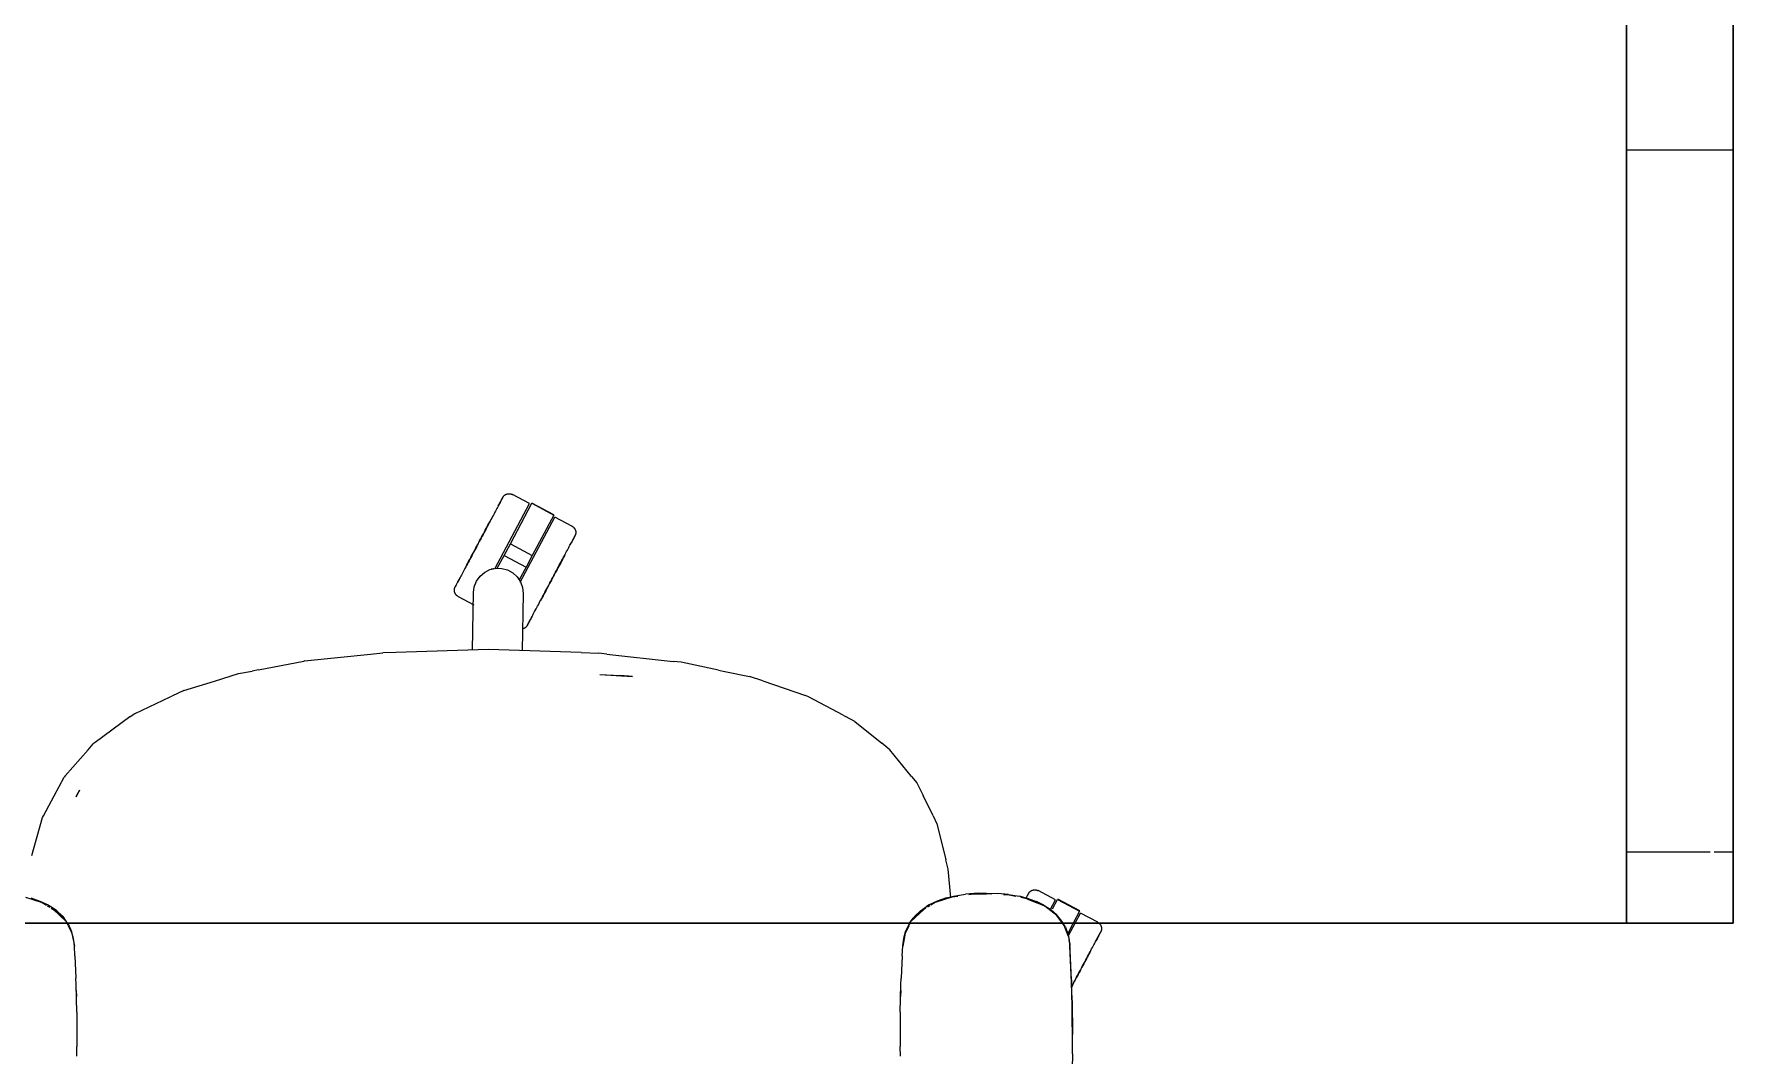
# Model space of a CAD drawing. Header units: millimetres. Extents: x 155927 to 295199, y -4084 to 97293.
# Drawn here: x 163377 to 164333, y 16463 to 17037 of the extents above; entities that cross this region are included whole.
import ezdxf

# ---------------------------------------------------------------- set-up
doc = ezdxf.new("R2010")
doc.units = ezdxf.units.MM
doc.header["$MEASUREMENT"] = 0
doc.layers.add('G-IMPT', color=8, linetype='CONTINUOUS', lineweight=9)
doc.layers.add('I-FURN', color=8, linetype='CONTINUOUS', lineweight=9)

msp = doc.modelspace()

# ---------------------------------------------------------------- linework, layer by layer
at = {"layer": 'G-IMPT'}
for p, q in [((163529.09, 16684.28), (163566.08, 16688.11)), ((163566.08, 16688.11), (163573.15, 16688.84)), ((163580.4, 16689.06), (163573.15, 16688.84)), ((163632.57, 16690.68), (163580.4, 16689.06)), ((163684.75, 16688.97), (163632.57, 16690.68)), ((163684.75, 16688.97), (163694.69, 16688.65)), ((163699.06, 16688.17), (163694.69, 16688.65)), ((163699.06, 16688.17), (163736.51, 16684.04)), ((163491.98, 16677.16), (163499.58, 16678.62)), ((163503.25, 16679.33), (163499.58, 16678.62)), ((163503.25, 16679.33), (163528.62, 16684.2)), ((163529.09, 16684.28), (163528.62, 16684.2)), ((163740.93, 16683.55), (163736.51, 16684.04)), ((163761.87, 16679.2), (163740.93, 16683.55)), ((163761.87, 16679.2), (163765.55, 16678.44)), ((163765.55, 16678.44), (163779.37, 16675.57)), ((163461.1, 16667.65), (163478.37, 16672.97)), ((163478.37, 16672.97), (163491.98, 16677.16)), ((163695.23, 16676.77), (163713.51, 16675.52)), ((163695.23, 16676.77), (163706.56, 16676.13)), ((163713.51, 16675.52), (163706.56, 16676.13)), ((163786.81, 16673.05), (163779.37, 16675.57)), ((163786.81, 16673.05), (163810.9, 16664.9)), ((163433.78, 16654.76), (163453.42, 16664.03)), ((163453.42, 16664.03), (163454.33, 16664.46)), ((163461.1, 16667.65), (163454.33, 16664.46)), ((163812.56, 16664.03), (163810.9, 16664.9)), ((163832.07, 16653.73), (163812.56, 16664.03)), ((163430.72, 16652.94), (163411.22, 16638.37)), ((163430.72, 16652.94), (163431.49, 16653.4)), ((163431.49, 16653.4), (163433.07, 16654.34)), ((163433.78, 16654.76), (163433.07, 16654.34)), ((163832.07, 16653.73), (163833.44, 16653)), ((163838.57, 16650.3), (163833.44, 16653)), ((163838.57, 16650.3), (163853.71, 16638.09)), ((163407.38, 16634.38), (163394.37, 16619.6)), ((163407.38, 16634.38), (163410.25, 16637.64)), ((163411.22, 16638.37), (163410.25, 16637.64)), ((163858.37, 16634.33), (163853.71, 16638.09)), ((163870.54, 16619.38), (163858.37, 16634.33)), ((163388.2, 16608.5), (163393.78, 16618.93)), ((163394.37, 16619.6), (163393.78, 16618.93)), ((163402.39, 16611.63), (163400.43, 16607.74)), ((163402.39, 16611.63), (163401.21, 16609.34)), ((163870.54, 16619.38), (163873.51, 16615.73)), ((163873.51, 16615.73), (163877.04, 16608.56)), ((163382.18, 16597.26), (163388.2, 16608.5)), ((163401.21, 16609.34), (163400.43, 16607.74)), ((163882.68, 16597.1), (163877.04, 16608.56)), ((163375.58, 16574.8), (163381.59, 16596.15)), ((163381.59, 16596.15), (163382.18, 16597.26)), ((163882.68, 16597.1), (163884.83, 16592.73)), ((163884.83, 16592.73), (163889.24, 16574.79)), ((163889.24, 16574.79), (163889.82, 16572.42)), ((163891.12, 16567.13), (163889.82, 16572.42)), ((163892.56, 16551.25), (163891.12, 16567.13)), ((163908.1, 16553.62), (163900.78, 16553.05)), ((163905.44, 16553.11), (163912.6, 16553.34)), ((163908.1, 16553.62), (163912.6, 16553.71)), ((163912.6, 16553.71), (163918.94, 16553.53)), ((163915.71, 16553.15), (163912.6, 16553.34)), ((163925.09, 16552.97), (163918.94, 16553.53)), ((163372.03, 16551.38), (163381.42, 16548.35)), ((163375.11, 16550.95), (163380.2, 16549.22)), ((163380.2, 16549.22), (163384.84, 16547.01)), ((163381.42, 16548.35), (163383.87, 16546.89)), ((163384.34, 16546.61), (163385.78, 16545.74)), ((163384.84, 16547.01), (163386.21, 16546.2)), ((163389.67, 16543.76), (163386.21, 16546.2)), ((163386.57, 16545.27), (163389.72, 16543.39)), ((163387.63, 16544.58), (163395.02, 16537.68)), ((163387.63, 16544.58), (163389.1, 16543.3)), ((163392.71, 16540.89), (163389.67, 16543.76)), ((163877.57, 16544.58), (163870.18, 16537.68)), ((163872.5, 16540.89), (163875.54, 16543.76)), ((163878.64, 16545.27), (163875.49, 16543.39)), ((163875.54, 16543.76), (163879, 16546.2)), ((163877.57, 16544.58), (163876.1, 16543.3)), ((163880.37, 16547.01), (163879, 16546.2)), ((163880.87, 16546.61), (163879.43, 16545.74)), ((163885.01, 16549.22), (163880.37, 16547.01)), ((163883.79, 16548.35), (163881.34, 16546.89)), ((163893.18, 16551.38), (163883.79, 16548.35)), ((163890.09, 16550.95), (163885.01, 16549.22)), ((163890.09, 16550.95), (163894.02, 16551.93)), ((163896.47, 16551.84), (163893.18, 16551.38)), ((163894.02, 16551.93), (163900.78, 16553.05)), ((163905.44, 16553.11), (163902.66, 16552.72)), ((163925.43, 16552.55), (163922.23, 16552.75)), ((163925.09, 16552.97), (163931.03, 16551.97)), ((163929.18, 16551.79), (163925.43, 16552.55)), ((163936.51, 16550.54), (163931.03, 16551.97)), ((163935.39, 16550.51), (163931.93, 16551.22)), ((163935.39, 16550.51), (163941.02, 16548.19)), ((163936.51, 16550.54), (163940.84, 16548.95)), ((163944.91, 16546.97), (163940.84, 16548.95)), ((163945.41, 16546.35), (163941.02, 16548.19)), ((163944.91, 16546.97), (163948.96, 16544.32)), ((163952.2, 16541.13), (163945.41, 16546.35)), ((163948.96, 16544.32), (163952, 16541.65)), ((163389.26, 16543.17), (163392.79, 16540.09)), ((163389.72, 16543.39), (163395.02, 16537.68)), ((163392.71, 16540.89), (163393.85, 16539.57)), ((163395.02, 16537.68), (163392.79, 16540.09)), ((163395.8, 16536.71), (163393.85, 16539.57)), ((163396.13, 16535.44), (163395.5, 16536.71)), ((163396.05, 16536.35), (163398.03, 16532.03)), ((163396.13, 16535.44), (163398.23, 16531.18)), ((163868.93, 16535.15), (163866.98, 16531.18)), ((163869.16, 16536.35), (163867.17, 16532.03)), ((163869.08, 16535.44), (163869.7, 16536.71)), ((163869.41, 16536.71), (163871.36, 16539.57)), ((163875.49, 16543.39), (163870.18, 16537.68)), ((163870.18, 16537.68), (163872.41, 16540.09)), ((163872.5, 16540.89), (163871.36, 16539.57)), ((163875.95, 16543.17), (163872.41, 16540.09)), ((163955.08, 16537.91), (163952, 16541.65)), ((163955.47, 16536.71), (163952.2, 16541.13)), ((163955.76, 16536.71), (163955.08, 16537.91)), ((163956.37, 16535.5), (163955.47, 16536.71)), ((163957.03, 16534.47), (163955.76, 16536.71)), ((163958.78, 16529.31), (163956.37, 16535.5)), ((163957.03, 16534.47), (163958.43, 16530.83)), ((163399.1, 16528.07), (163398.03, 16532.03)), ((163398.23, 16531.18), (163399.6, 16523.84)), ((163399.6, 16524.06), (163399.1, 16528.07)), ((163866.98, 16531.18), (163865.6, 16523.84)), ((163865.6, 16524.06), (163866.1, 16528.07)), ((163866.1, 16528.07), (163867.17, 16532.03)), ((163958.8, 16529.49), (163958.43, 16530.83)), ((163958.78, 16529.31), (163959.36, 16525.46)), ((163958.8, 16529.49), (163959.24, 16527.09)), ((163959.49, 16525.44), (163959.24, 16527.09)), ((163960.54, 16504.87), (163959.49, 16525.44)), ((163960.58, 16503.66), (163959.49, 16525.44)), ((163959.49, 16525.44), (163959.6, 16523.84)), ((163399.88, 16518.4), (163399.6, 16524.06)), ((163399.88, 16518.4), (163400.5, 16505.84)), ((163865.32, 16518.4), (163864.71, 16505.84)), ((163865.32, 16518.4), (163865.6, 16524.06)), ((163960.58, 16503.66), (163959.6, 16523.84)), ((163400.62, 16502.29), (163400.5, 16505.84)), ((163864.58, 16502.29), (163864.71, 16505.84)), ((163401, 16486.63), (163400.62, 16502.29)), ((163400.68, 16498.89), (163400.83, 16495.57)), ((163864.2, 16486.63), (163864.58, 16502.29)), ((163864.52, 16498.89), (163864.38, 16495.57)), ((163961.04, 16483.47), (163960.54, 16504.87)), ((163960.88, 16493.31), (163960.54, 16504.87)), ((163960.54, 16504.87), (163960.58, 16503.66)), ((163961.04, 16483.47), (163960.58, 16503.66)), ((163400.83, 16493.35), (163400.83, 16495.57)), ((163401, 16486.63), (163401.05, 16482.11)), ((163864.2, 16486.63), (163864.15, 16482.11)), ((163864.38, 16493.35), (163864.38, 16495.57)), ((163961, 16463.29), (163960.88, 16493.31)), ((163961.04, 16483.47), (163960.88, 16493.31)), ((163960.88, 16493.31), (163961.09, 16474.08)), ((163961.02, 16485.51), (163960.95, 16487.42)), ((163401.05, 16482.11), (163401.05, 16467.4)), ((163864.15, 16482.11), (163864.16, 16467.4)), ((163961, 16482.57), (163961.02, 16485.51)), ((163961, 16463.29), (163961.04, 16483.47)), ((163400.97, 16461.93), (163401.05, 16467.4)), ((163864.23, 16461.93), (163864.16, 16467.4)), ((163961, 16463.29), (163961.09, 16474.08)), ((163961, 16463.29), (163960.83, 16454.87))]:
    msp.add_line(p, q, dxfattribs=at)
at = {"layer": 'I-FURN'}
for p, q in [((164272.6, 18096.71), (164272.6, 16576.71)), ((164332.6, 16576.71), (164332.6, 18096.71)), ((164332.6, 16536.71), (164332.6, 17336.71)), ((164332.6, 17336.71), (164332.6, 16536.71)), ((164272.6, 16971.71), (164272.6, 17101.71)), ((164332.6, 17101.71), (164332.6, 16971.71)), ((164272.6, 16536.71), (164272.6, 16971.71)), ((164332.6, 16971.71), (164272.6, 16971.71)), ((164332.6, 16971.71), (164272.6, 16971.71)), ((164332.6, 16971.71), (164332.6, 16536.71)), ((163638.64, 16772.68), (163638.9, 16773.18)), ((163639.04, 16773.43), (163638.78, 16772.95)), ((163638.9, 16773.18), (163639.15, 16773.64)), ((163639.27, 16773.88), (163639.04, 16773.43)), ((163639.15, 16773.64), (163639.38, 16774.07)), ((163639.49, 16774.29), (163639.27, 16773.88)), ((163639.38, 16774.07), (163639.59, 16774.47)), ((163639.69, 16774.66), (163639.49, 16774.29)), ((163639.59, 16774.47), (163639.78, 16774.82)), ((163639.87, 16775), (163639.69, 16774.66)), ((163639.78, 16774.82), (163639.94, 16775.14)), ((163640.03, 16775.3), (163639.87, 16775)), ((163639.94, 16775.14), (163640.09, 16775.42)), ((163640.16, 16775.55), (163640.03, 16775.3)), ((163640.09, 16775.42), (163640.22, 16775.66)), ((163640.28, 16775.77), (163640.16, 16775.55)), ((163640.22, 16775.66), (163640.33, 16775.86)), ((163640.38, 16775.95), (163640.28, 16775.77)), ((163640.33, 16775.86), (163640.41, 16776.02)), ((163640.45, 16776.09), (163640.38, 16775.95)), ((163640.41, 16776.02), (163640.48, 16776.15)), ((163640.51, 16776.19), (163640.45, 16776.09)), ((163640.48, 16776.15), (163640.52, 16776.23)), ((163640.54, 16776.25), (163640.51, 16776.19)), ((163640.52, 16776.23), (163640.54, 16776.27)), ((163640.54, 16776.27), (163640.55, 16776.27)), ((163640.55, 16776.27), (163640.54, 16776.25)), ((163640.55, 16776.27), (163640.63, 16776.42)), ((163640.63, 16776.42), (163640.71, 16776.55)), ((163640.71, 16776.55), (163640.8, 16776.69)), ((163640.8, 16776.69), (163640.89, 16776.82)), ((163640.89, 16776.82), (163640.99, 16776.94)), ((163640.99, 16776.94), (163641.1, 16777.07)), ((163641.1, 16777.07), (163641.21, 16777.18)), ((163641.21, 16777.18), (163641.32, 16777.3)), ((163641.32, 16777.3), (163641.44, 16777.41)), ((163641.44, 16777.41), (163641.57, 16777.51)), ((163641.57, 16777.51), (163641.69, 16777.61)), ((163641.69, 16777.61), (163641.82, 16777.7)), ((163641.82, 16777.7), (163641.96, 16777.79)), ((163641.96, 16777.79), (163642.1, 16777.88)), ((163642.1, 16777.88), (163642.24, 16777.95)), ((163642.24, 16777.95), (163642.38, 16778.03)), ((163642.38, 16778.03), (163642.53, 16778.09)), ((163642.53, 16778.09), (163642.68, 16778.15)), ((163642.68, 16778.15), (163642.83, 16778.21)), ((163642.83, 16778.21), (163642.98, 16778.25)), ((163642.98, 16778.25), (163643.14, 16778.3)), ((163643.14, 16778.3), (163643.3, 16778.33)), ((163643.3, 16778.33), (163643.46, 16778.36)), ((163643.46, 16778.36), (163643.62, 16778.38)), ((163643.62, 16778.38), (163643.78, 16778.4)), ((163643.78, 16778.4), (163643.94, 16778.41)), ((163643.94, 16778.41), (163644.1, 16778.41)), ((163644.1, 16778.41), (163644.26, 16778.41)), ((163644.26, 16778.41), (163644.42, 16778.4)), ((163644.42, 16778.4), (163644.58, 16778.38)), ((163644.58, 16778.38), (163644.74, 16778.36)), ((163644.74, 16778.36), (163644.9, 16778.33)), ((163644.9, 16778.33), (163645.06, 16778.3)), ((163645.06, 16778.3), (163645.21, 16778.26)), ((163645.21, 16778.26), (163645.37, 16778.21)), ((163645.37, 16778.21), (163645.52, 16778.16)), ((163645.52, 16778.16), (163645.67, 16778.1)), ((163645.67, 16778.1), (163645.82, 16778.03)), ((163645.82, 16778.03), (163645.96, 16777.96)), ((163645.96, 16777.96), (163646, 16777.94)), ((163655.68, 16772.79), (163646, 16777.94)), ((163669.37, 16766.57), (163657.01, 16773.15)), ((163633.95, 16763.86), (163633.48, 16762.99)), ((163634.4, 16764.72), (163633.95, 16763.86)), ((163634.85, 16765.55), (163634.4, 16764.72)), ((163635.28, 16766.37), (163634.85, 16765.55)), ((163635.7, 16767.15), (163635.28, 16766.37)), ((163636.1, 16767.92), (163635.7, 16767.15)), ((163636.49, 16768.65), (163636.1, 16767.92)), ((163636.16, 16736.07), (163655.68, 16772.79)), ((163636.87, 16769.36), (163636.49, 16768.65)), ((163637.23, 16770.04), (163636.87, 16769.36)), ((163637.58, 16770.68), (163637.23, 16770.04)), ((163637.9, 16771.3), (163637.58, 16770.68)), ((163638.21, 16771.88), (163637.9, 16771.3)), ((163638.05, 16771.57), (163638.35, 16772.14)), ((163638.51, 16772.44), (163638.21, 16771.88)), ((163638.35, 16772.14), (163638.64, 16772.68)), ((163638.78, 16772.95), (163638.51, 16772.44)), ((163644.84, 16750.27), (163656.91, 16772.98)), ((163650.27, 16728.53), (163669.81, 16765.28)), ((163656.91, 16772.98), (163669.28, 16766.4)), ((163669.28, 16766.4), (163657.2, 16743.69)), ((163679.5, 16760.13), (163669.81, 16765.28)), ((163628.93, 16754.42), (163628.39, 16753.42)), ((163628.64, 16753.88), (163629.17, 16754.87)), ((163629.45, 16755.41), (163628.93, 16754.42)), ((163629.17, 16754.87), (163629.7, 16755.87)), ((163629.98, 16756.4), (163629.45, 16755.41)), ((163629.7, 16755.87), (163630.22, 16756.85)), ((163630.5, 16757.38), (163629.98, 16756.4)), ((163630.22, 16756.85), (163630.74, 16757.82)), ((163631.01, 16758.34), (163630.5, 16757.38)), ((163630.74, 16757.82), (163631.25, 16758.79)), ((163631.52, 16759.3), (163631.01, 16758.34)), ((163631.25, 16758.79), (163631.76, 16759.74)), ((163632.03, 16760.25), (163631.52, 16759.3)), ((163631.76, 16759.74), (163632.25, 16760.68)), ((163632.52, 16761.18), (163632.03, 16760.25)), ((163632.25, 16760.68), (163632.74, 16761.6)), ((163633.01, 16762.09), (163632.52, 16761.18)), ((163632.74, 16761.6), (163633.23, 16762.5)), ((163633.48, 16762.99), (163633.01, 16762.09)), ((163679.5, 16760.13), (163679.64, 16760.05)), ((163679.64, 16760.05), (163679.78, 16759.97)), ((163679.78, 16759.97), (163679.91, 16759.88)), ((163679.91, 16759.88), (163680.04, 16759.78)), ((163680.04, 16759.78), (163680.17, 16759.68)), ((163680.17, 16759.68), (163680.29, 16759.58)), ((163680.29, 16759.58), (163680.41, 16759.47)), ((163680.41, 16759.47), (163680.52, 16759.35)), ((163680.52, 16759.35), (163680.63, 16759.23)), ((163680.63, 16759.23), (163680.73, 16759.11)), ((163680.71, 16753.82), (163680.84, 16754.06)), ((163680.73, 16759.11), (163680.83, 16758.98)), ((163680.9, 16754.18), (163680.78, 16753.96)), ((163680.83, 16758.98), (163680.93, 16758.85)), ((163680.84, 16754.06), (163680.94, 16754.27)), ((163680.99, 16754.36), (163680.9, 16754.18)), ((163680.93, 16758.85), (163681.02, 16758.72)), ((163680.94, 16754.27), (163681.03, 16754.43)), ((163681.07, 16754.5), (163680.99, 16754.36)), ((163681.02, 16758.72), (163681.1, 16758.58)), ((163681.03, 16754.43), (163681.09, 16754.55)), ((163681.12, 16754.6), (163681.07, 16754.5)), ((163681.09, 16754.55), (163681.14, 16754.63)), ((163681.1, 16758.58), (163681.18, 16758.44)), ((163681.15, 16754.66), (163681.12, 16754.6)), ((163681.14, 16754.63), (163681.16, 16754.67)), ((163681.16, 16754.68), (163681.15, 16754.66)), ((163681.18, 16754.72), (163681.16, 16754.68)), ((163681.16, 16754.67), (163681.16, 16754.68)), ((163681.18, 16758.44), (163681.25, 16758.3)), ((163681.25, 16754.86), (163681.18, 16754.72)), ((163681.25, 16758.3), (163681.31, 16758.15)), ((163681.32, 16755.01), (163681.25, 16754.86)), ((163681.31, 16758.15), (163681.37, 16758)), ((163681.38, 16755.16), (163681.32, 16755.01)), ((163681.37, 16758), (163681.43, 16757.85)), ((163681.43, 16755.31), (163681.38, 16755.16)), ((163681.43, 16757.85), (163681.48, 16757.69)), ((163681.48, 16755.47), (163681.43, 16755.31)), ((163681.48, 16757.69), (163681.52, 16757.54)), ((163681.52, 16755.62), (163681.48, 16755.47)), ((163681.52, 16757.54), (163681.55, 16757.38)), ((163681.56, 16755.78), (163681.52, 16755.62)), ((163681.55, 16757.38), (163681.58, 16757.22)), ((163681.59, 16755.94), (163681.56, 16755.78)), ((163681.58, 16757.22), (163681.61, 16757.06)), ((163681.61, 16756.1), (163681.59, 16755.94)), ((163681.61, 16757.06), (163681.62, 16756.9)), ((163681.62, 16756.26), (163681.61, 16756.1)), ((163681.62, 16756.9), (163681.63, 16756.74)), ((163681.63, 16756.42), (163681.62, 16756.26)), ((163681.63, 16756.74), (163681.64, 16756.58)), ((163681.64, 16756.58), (163681.63, 16756.42)), ((163623.63, 16744.45), (163623.12, 16743.49)), ((163623.35, 16743.93), (163623.87, 16744.9)), ((163624.15, 16745.43), (163623.63, 16744.45)), ((163623.87, 16744.9), (163624.39, 16745.88)), ((163624.67, 16746.41), (163624.15, 16745.43)), ((163624.39, 16745.88), (163624.91, 16746.86)), ((163625.2, 16747.4), (163624.67, 16746.41)), ((163624.91, 16746.86), (163625.44, 16747.86)), ((163625.73, 16748.4), (163625.2, 16747.4)), ((163625.44, 16747.86), (163625.97, 16748.86)), ((163626.26, 16749.4), (163625.73, 16748.4)), ((163625.97, 16748.86), (163626.5, 16749.86)), ((163626.79, 16750.4), (163626.26, 16749.4)), ((163626.5, 16749.86), (163627.04, 16750.87)), ((163627.33, 16751.41), (163626.79, 16750.4)), ((163627.04, 16750.87), (163627.57, 16751.87)), ((163627.86, 16752.41), (163627.33, 16751.41)), ((163627.57, 16751.87), (163628.11, 16752.88)), ((163628.39, 16753.42), (163627.86, 16752.41)), ((163628.11, 16752.88), (163628.64, 16753.88)), ((163641.31, 16743.63), (163644.84, 16750.27)), ((163644.84, 16750.27), (163657.2, 16743.69)), ((163675.66, 16744.34), (163676.09, 16745.14)), ((163676.09, 16745.14), (163676.5, 16745.91)), ((163676.5, 16745.91), (163676.9, 16746.66)), ((163676.9, 16746.66), (163677.28, 16747.38)), ((163677.28, 16747.38), (163677.65, 16748.08)), ((163677.65, 16748.08), (163678.01, 16748.74)), ((163678.01, 16748.74), (163678.34, 16749.38)), ((163678.34, 16749.38), (163678.66, 16749.98)), ((163678.83, 16750.29), (163678.52, 16749.7)), ((163678.66, 16749.98), (163678.97, 16750.55)), ((163679.12, 16750.84), (163678.83, 16750.29)), ((163678.97, 16750.55), (163679.25, 16751.08)), ((163679.4, 16751.36), (163679.12, 16750.84)), ((163679.25, 16751.08), (163679.52, 16751.58)), ((163679.65, 16751.84), (163679.4, 16751.36)), ((163679.52, 16751.58), (163679.76, 16752.05)), ((163679.89, 16752.28), (163679.65, 16751.84)), ((163679.76, 16752.05), (163679.99, 16752.48)), ((163680.11, 16752.69), (163679.89, 16752.28)), ((163679.99, 16752.48), (163680.2, 16752.87)), ((163680.31, 16753.07), (163680.11, 16752.69)), ((163680.2, 16752.87), (163680.39, 16753.23)), ((163680.48, 16753.4), (163680.31, 16753.07)), ((163680.39, 16753.23), (163680.56, 16753.54)), ((163680.64, 16753.7), (163680.48, 16753.4)), ((163680.56, 16753.54), (163680.71, 16753.82)), ((163680.78, 16753.96), (163680.64, 16753.7)), ((163618.89, 16735.54), (163618.48, 16734.77)), ((163619.32, 16736.34), (163618.89, 16735.54)), ((163619.75, 16737.17), (163619.32, 16736.34)), ((163619.52, 16736.72), (163619.96, 16737.56)), ((163620.21, 16738.02), (163619.75, 16737.17)), ((163619.96, 16737.56), (163620.42, 16738.41)), ((163620.67, 16738.88), (163620.21, 16738.02)), ((163620.42, 16738.41), (163620.88, 16739.29)), ((163621.14, 16739.77), (163620.67, 16738.88)), ((163620.88, 16739.29), (163621.36, 16740.19)), ((163621.62, 16740.68), (163621.14, 16739.77)), ((163621.36, 16740.19), (163621.84, 16741.1)), ((163622.11, 16741.6), (163621.62, 16740.68)), ((163621.84, 16741.1), (163622.34, 16742.03)), ((163622.61, 16742.54), (163622.11, 16741.6)), ((163622.34, 16742.03), (163622.84, 16742.97)), ((163623.12, 16743.49), (163622.61, 16742.54)), ((163622.84, 16742.97), (163623.35, 16743.93)), ((163630.35, 16734.15), (163633.36, 16735.66)), ((163633.36, 16735.66), (163636.65, 16736.41)), ((163636.65, 16736.41), (163640.03, 16736.35)), ((163637.51, 16736.48), (163641.31, 16743.63)), ((163640.03, 16736.35), (163643.29, 16735.49)), ((163641.31, 16743.63), (163653.67, 16737.05)), ((163643.29, 16735.49), (163646.25, 16733.87)), ((163653.67, 16737.05), (163649.87, 16729.91)), ((163657.2, 16743.69), (163653.67, 16737.05)), ((163670.31, 16734.27), (163670.83, 16735.25)), ((163671.11, 16735.78), (163670.59, 16734.8)), ((163670.83, 16735.25), (163671.35, 16736.23)), ((163671.63, 16736.75), (163671.11, 16735.78)), ((163671.35, 16736.23), (163671.86, 16737.19)), ((163672.14, 16737.71), (163671.63, 16736.75)), ((163671.86, 16737.19), (163672.37, 16738.14)), ((163672.64, 16738.65), (163672.14, 16737.71)), ((163672.37, 16738.14), (163672.87, 16739.08)), ((163673.14, 16739.58), (163672.64, 16738.65)), ((163672.87, 16739.08), (163673.36, 16740)), ((163673.62, 16740.49), (163673.14, 16739.58)), ((163673.36, 16740), (163673.84, 16740.91)), ((163674.1, 16741.39), (163673.62, 16740.49)), ((163673.84, 16740.91), (163674.31, 16741.8)), ((163674.56, 16742.27), (163674.1, 16741.39)), ((163674.31, 16741.8), (163674.77, 16742.66)), ((163675.02, 16743.12), (163674.56, 16742.27)), ((163674.77, 16742.66), (163675.23, 16743.51)), ((163675.46, 16743.96), (163675.02, 16743.12)), ((163675.23, 16743.51), (163675.66, 16744.34)), ((163613.5, 16725.21), (163613.55, 16725.37)), ((163613.55, 16725.37), (163613.6, 16725.52)), ((163613.6, 16725.52), (163613.66, 16725.67)), ((163613.66, 16725.67), (163613.72, 16725.82)), ((163613.72, 16725.82), (163613.8, 16725.96)), ((163613.8, 16725.96), (163613.82, 16726)), ((163613.84, 16726.05), (163613.82, 16726.01)), ((163613.82, 16726), (163613.83, 16726.02)), ((163613.82, 16726.01), (163613.82, 16726)), ((163613.83, 16726.02), (163613.86, 16726.08)), ((163613.89, 16726.13), (163613.84, 16726.05)), ((163613.86, 16726.08), (163613.91, 16726.18)), ((163613.95, 16726.25), (163613.89, 16726.13)), ((163613.91, 16726.18), (163613.99, 16726.32)), ((163614.04, 16726.41), (163613.95, 16726.25)), ((163613.99, 16726.32), (163614.08, 16726.5)), ((163614.14, 16726.61), (163614.04, 16726.41)), ((163614.08, 16726.5), (163614.2, 16726.72)), ((163614.27, 16726.86), (163614.14, 16726.61)), ((163614.2, 16726.72), (163614.34, 16726.98)), ((163614.42, 16727.13), (163614.27, 16726.86)), ((163614.34, 16726.98), (163614.49, 16727.28)), ((163614.59, 16727.45), (163614.42, 16727.13)), ((163614.49, 16727.28), (163614.67, 16727.61)), ((163614.78, 16727.81), (163614.59, 16727.45)), ((163614.67, 16727.61), (163614.87, 16727.98)), ((163614.99, 16728.2), (163614.78, 16727.81)), ((163614.87, 16727.98), (163615.09, 16728.39)), ((163615.22, 16728.63), (163614.99, 16728.2)), ((163615.09, 16728.39), (163615.33, 16728.84)), ((163615.46, 16729.1), (163615.22, 16728.63)), ((163615.33, 16728.84), (163615.58, 16729.32)), ((163615.73, 16729.6), (163615.46, 16729.1)), ((163615.58, 16729.32), (163615.86, 16729.84)), ((163616.01, 16730.13), (163615.73, 16729.6)), ((163615.86, 16729.84), (163616.15, 16730.39)), ((163616.32, 16730.7), (163616.01, 16730.13)), ((163616.15, 16730.39), (163616.46, 16730.97)), ((163616.64, 16731.3), (163616.32, 16730.7)), ((163616.97, 16731.94), (163616.64, 16731.3)), ((163617.33, 16732.6), (163616.97, 16731.94)), ((163617.7, 16733.3), (163617.33, 16732.6)), ((163618.08, 16734.02), (163617.7, 16733.3)), ((163618.48, 16734.77), (163618.08, 16734.02)), ((163624.11, 16722.74), (163624.57, 16726.08)), ((163624.57, 16726.08), (163625.82, 16729.21)), ((163625.82, 16729.21), (163627.79, 16731.95)), ((163627.79, 16731.95), (163630.35, 16734.15)), ((163646.25, 16733.87), (163648.73, 16731.59)), ((163648.73, 16731.59), (163650.6, 16728.78)), ((163650.6, 16728.78), (163651.74, 16725.6)), ((163651.74, 16725.6), (163652.09, 16722.25)), ((163665.81, 16725.81), (163665.28, 16724.81)), ((163665.53, 16725.27), (163666.05, 16726.26)), ((163666.34, 16726.8), (163665.81, 16725.81)), ((163666.05, 16726.26), (163666.59, 16727.26)), ((163666.87, 16727.8), (163666.34, 16726.8)), ((163666.59, 16727.26), (163667.12, 16728.27)), ((163667.41, 16728.81), (163666.87, 16727.8)), ((163667.12, 16728.27), (163667.65, 16729.27)), ((163667.94, 16729.81), (163667.41, 16728.81)), ((163667.65, 16729.27), (163668.19, 16730.28)), ((163668.48, 16730.82), (163667.94, 16729.81)), ((163668.19, 16730.28), (163668.72, 16731.28)), ((163669.01, 16731.82), (163668.48, 16730.82)), ((163668.72, 16731.28), (163669.25, 16732.28)), ((163669.54, 16732.82), (163669.01, 16731.82)), ((163669.25, 16732.28), (163669.78, 16733.28)), ((163670.07, 16733.81), (163669.54, 16732.82)), ((163669.78, 16733.28), (163670.31, 16734.27)), ((163670.59, 16734.8), (163670.07, 16733.81)), ((163613.34, 16724.1), (163613.35, 16724.26)), ((163613.35, 16723.94), (163613.34, 16724.1)), ((163613.35, 16724.26), (163613.36, 16724.42)), ((163613.36, 16723.78), (163613.35, 16723.94)), ((163613.36, 16724.42), (163613.37, 16724.58)), ((163613.37, 16723.62), (163613.36, 16723.78)), ((163613.37, 16724.58), (163613.39, 16724.74)), ((163613.4, 16723.46), (163613.37, 16723.62)), ((163613.39, 16724.74), (163613.42, 16724.9)), ((163613.43, 16723.3), (163613.4, 16723.46)), ((163613.42, 16724.9), (163613.46, 16725.06)), ((163613.46, 16723.14), (163613.43, 16723.3)), ((163613.46, 16725.06), (163613.5, 16725.21)), ((163613.5, 16722.99), (163613.46, 16723.14)), ((163613.55, 16722.83), (163613.5, 16722.99)), ((163613.61, 16722.68), (163613.55, 16722.83)), ((163613.67, 16722.53), (163613.61, 16722.68)), ((163613.73, 16722.38), (163613.67, 16722.53)), ((163613.8, 16722.24), (163613.73, 16722.38)), ((163613.88, 16722.1), (163613.8, 16722.24)), ((163613.96, 16721.96), (163613.88, 16722.1)), ((163614.05, 16721.83), (163613.96, 16721.96)), ((163614.15, 16721.69), (163614.05, 16721.83)), ((163614.25, 16721.57), (163614.15, 16721.69)), ((163614.35, 16721.44), (163614.25, 16721.57)), ((163614.46, 16721.33), (163614.35, 16721.44)), ((163614.57, 16721.21), (163614.46, 16721.33)), ((163614.69, 16721.1), (163614.57, 16721.21)), ((163614.81, 16721), (163614.69, 16721.1)), ((163614.94, 16720.9), (163614.81, 16721)), ((163615.07, 16720.8), (163614.94, 16720.9)), ((163615.2, 16720.71), (163615.07, 16720.8)), ((163615.34, 16720.63), (163615.2, 16720.71)), ((163615.48, 16720.55), (163615.34, 16720.63)), ((163615.48, 16720.55), (163624.32, 16715.85)), ((163623.54, 16690.4), (163624.11, 16722.74)), ((163652.09, 16722.25), (163651.53, 16690.06)), ((163660.13, 16715.13), (163660.58, 16715.96)), ((163660.58, 16715.96), (163661.03, 16716.82)), ((163661.03, 16716.82), (163661.5, 16717.69)), ((163661.5, 16717.69), (163661.97, 16718.59)), ((163662.24, 16719.08), (163661.75, 16718.18)), ((163661.97, 16718.59), (163662.46, 16719.5)), ((163662.73, 16720), (163662.24, 16719.08)), ((163662.46, 16719.5), (163662.95, 16720.43)), ((163663.22, 16720.94), (163662.73, 16720)), ((163662.95, 16720.43), (163663.46, 16721.38)), ((163663.73, 16721.89), (163663.22, 16720.94)), ((163663.46, 16721.38), (163663.97, 16722.33)), ((163664.24, 16722.86), (163663.73, 16721.89)), ((163663.97, 16722.33), (163664.48, 16723.3)), ((163664.76, 16723.83), (163664.24, 16722.86)), ((163664.48, 16723.3), (163665, 16724.28)), ((163665.28, 16724.81), (163664.76, 16723.83)), ((163665, 16724.28), (163665.53, 16725.27)), ((163655.39, 16706.21), (163655.2, 16705.86)), ((163655.29, 16706.02), (163655.49, 16706.39)), ((163655.6, 16706.61), (163655.39, 16706.21)), ((163655.49, 16706.39), (163655.71, 16706.8)), ((163655.83, 16707.04), (163655.6, 16706.61)), ((163655.71, 16706.8), (163655.94, 16707.25)), ((163656.08, 16707.5), (163655.83, 16707.04)), ((163655.94, 16707.25), (163656.2, 16707.73)), ((163656.34, 16708), (163656.08, 16707.5)), ((163656.2, 16707.73), (163656.47, 16708.24)), ((163656.63, 16708.54), (163656.34, 16708)), ((163656.47, 16708.24), (163656.77, 16708.8)), ((163656.93, 16709.11), (163656.63, 16708.54)), ((163656.77, 16708.8), (163657.08, 16709.38)), ((163657.08, 16709.38), (163657.4, 16710)), ((163657.4, 16710), (163657.75, 16710.64)), ((163657.75, 16710.64), (163658.11, 16711.32)), ((163658.11, 16711.32), (163658.49, 16712.03)), ((163658.49, 16712.03), (163658.88, 16712.76)), ((163658.88, 16712.76), (163659.28, 16713.53)), ((163659.28, 16713.53), (163659.7, 16714.31)), ((163659.7, 16714.31), (163660.13, 16715.13)), ((163651.84, 16702.38), (163651.68, 16702.35)), ((163652, 16702.43), (163651.84, 16702.38)), ((163652.15, 16702.47), (163652, 16702.43)), ((163652.3, 16702.53), (163652.15, 16702.47)), ((163652.45, 16702.59), (163652.3, 16702.53)), ((163652.6, 16702.65), (163652.45, 16702.59)), ((163652.74, 16702.73), (163652.6, 16702.65)), ((163652.88, 16702.8), (163652.74, 16702.73)), ((163653.02, 16702.89), (163652.88, 16702.8)), ((163653.16, 16702.98), (163653.02, 16702.89)), ((163653.29, 16703.07), (163653.16, 16702.98)), ((163653.41, 16703.17), (163653.29, 16703.07)), ((163653.54, 16703.27), (163653.41, 16703.17)), ((163653.66, 16703.38), (163653.54, 16703.27)), ((163653.77, 16703.49), (163653.66, 16703.38)), ((163653.88, 16703.61), (163653.77, 16703.49)), ((163653.99, 16703.74), (163653.88, 16703.61)), ((163654.09, 16703.86), (163653.99, 16703.74)), ((163654.18, 16703.99), (163654.09, 16703.86)), ((163654.27, 16704.13), (163654.18, 16703.99)), ((163654.35, 16704.26), (163654.27, 16704.13)), ((163654.43, 16704.4), (163654.35, 16704.26)), ((163654.43, 16704.4), (163654.44, 16704.42)), ((163654.44, 16704.41), (163654.43, 16704.4)), ((163654.44, 16704.42), (163654.47, 16704.48)), ((163654.46, 16704.45), (163654.44, 16704.41)), ((163654.5, 16704.53), (163654.46, 16704.45)), ((163654.47, 16704.48), (163654.53, 16704.59)), ((163654.57, 16704.66), (163654.5, 16704.53)), ((163654.53, 16704.59), (163654.6, 16704.73)), ((163654.65, 16704.82), (163654.57, 16704.66)), ((163654.6, 16704.73), (163654.7, 16704.91)), ((163654.76, 16705.02), (163654.65, 16704.82)), ((163654.7, 16704.91), (163654.82, 16705.12)), ((163654.89, 16705.26), (163654.76, 16705.02)), ((163654.82, 16705.12), (163654.95, 16705.38)), ((163655.04, 16705.54), (163654.89, 16705.26)), ((163654.95, 16705.38), (163655.11, 16705.68)), ((163655.2, 16705.86), (163655.04, 16705.54)), ((163655.11, 16705.68), (163655.29, 16706.02)), ((164272.6, 16576.71), (164272.6, 16536.71)), ((164319.71, 16576.71), (164272.6, 16576.71)), ((164319.71, 16576.71), (164272.6, 16576.71)), ((164332.6, 16576.71), (164322.02, 16576.71)), ((164332.6, 16576.71), (164322.02, 16576.71)), ((164332.6, 16536.71), (164332.6, 16576.71)), ((163936.15, 16553.17), (163936.22, 16553.29)), ((163936.24, 16553.34), (163936.19, 16553.24)), ((163936.22, 16553.29), (163936.26, 16553.37)), ((163936.28, 16553.4), (163936.24, 16553.34)), ((163936.26, 16553.37), (163936.28, 16553.41)), ((163936.28, 16553.41), (163936.29, 16553.42)), ((163936.29, 16553.42), (163936.28, 16553.4)), ((163936.29, 16553.42), (163936.36, 16553.56)), ((163936.36, 16553.56), (163936.45, 16553.7)), ((163936.45, 16553.7), (163936.54, 16553.83)), ((163936.54, 16553.83), (163936.63, 16553.96)), ((163936.63, 16553.96), (163936.73, 16554.09)), ((163936.73, 16554.09), (163936.84, 16554.21)), ((163936.84, 16554.21), (163936.95, 16554.33)), ((163936.95, 16554.33), (163937.06, 16554.44)), ((163937.06, 16554.44), (163937.18, 16554.55)), ((163937.18, 16554.55), (163937.3, 16554.66)), ((163937.3, 16554.66), (163937.43, 16554.76)), ((163937.43, 16554.76), (163937.56, 16554.85)), ((163937.56, 16554.85), (163937.7, 16554.94)), ((163937.7, 16554.94), (163937.84, 16555.02)), ((163937.84, 16555.02), (163937.98, 16555.1)), ((163937.98, 16555.1), (163938.12, 16555.17)), ((163938.12, 16555.17), (163938.27, 16555.24)), ((163938.27, 16555.24), (163938.42, 16555.3)), ((163938.42, 16555.3), (163938.57, 16555.35)), ((163938.57, 16555.35), (163938.72, 16555.4)), ((163938.72, 16555.4), (163938.88, 16555.44)), ((163938.88, 16555.44), (163939.04, 16555.48)), ((163939.04, 16555.48), (163939.19, 16555.51)), ((163939.19, 16555.51), (163939.35, 16555.53)), ((163939.35, 16555.53), (163939.51, 16555.54)), ((163939.51, 16555.54), (163939.68, 16555.55)), ((163939.68, 16555.55), (163939.84, 16555.56)), ((163939.84, 16555.56), (163940, 16555.56)), ((163940, 16555.56), (163940.16, 16555.55)), ((163940.16, 16555.55), (163940.32, 16555.53)), ((163940.32, 16555.53), (163940.48, 16555.51)), ((163940.48, 16555.51), (163940.64, 16555.48)), ((163940.64, 16555.48), (163940.79, 16555.44)), ((163940.79, 16555.44), (163940.95, 16555.4)), ((163940.95, 16555.4), (163941.1, 16555.36)), ((163941.1, 16555.36), (163941.26, 16555.3)), ((163941.26, 16555.3), (163941.41, 16555.24)), ((163941.41, 16555.24), (163941.55, 16555.18)), ((163941.55, 16555.18), (163941.7, 16555.11)), ((163941.7, 16555.11), (163941.74, 16555.09)), ((163951.42, 16549.94), (163941.74, 16555.09)), ((163934.89, 16550.79), (163935.12, 16551.22)), ((163935.23, 16551.44), (163935.01, 16551.03)), ((163935.12, 16551.22), (163935.33, 16551.61)), ((163935.43, 16551.81), (163935.23, 16551.44)), ((163935.33, 16551.61), (163935.51, 16551.97)), ((163935.61, 16552.14), (163935.43, 16551.81)), ((163935.51, 16551.97), (163935.68, 16552.29)), ((163935.77, 16552.44), (163935.61, 16552.14)), ((163935.68, 16552.29), (163935.83, 16552.56)), ((163935.9, 16552.7), (163935.77, 16552.44)), ((163935.83, 16552.56), (163935.96, 16552.81)), ((163936.02, 16552.92), (163935.9, 16552.7)), ((163935.96, 16552.81), (163936.07, 16553.01)), ((163936.12, 16553.1), (163936.02, 16552.92)), ((163936.07, 16553.01), (163936.15, 16553.17)), ((163936.19, 16553.24), (163936.12, 16553.1)), ((163948.66, 16544.74), (163951.42, 16549.94)), ((163949.84, 16544.83), (163952.65, 16550.12)), ((163952.65, 16550.12), (163965.01, 16543.55)), ((163965.11, 16543.72), (163952.74, 16550.29)), ((162932.6, 16536.71), (164332.6, 16536.71)), ((164332.6, 16536.71), (162932.6, 16536.71)), ((163961.46, 16536.85), (163958.36, 16531.04)), ((163958.82, 16529.76), (163962.74, 16537.14)), ((163965.01, 16543.55), (163961.46, 16536.85)), ((163962.74, 16537.14), (163965.55, 16542.42)), ((163975.24, 16537.27), (163965.55, 16542.42)), ((163975.24, 16537.27), (163975.38, 16537.2)), ((163975.38, 16537.2), (163975.51, 16537.11)), ((163975.51, 16537.11), (163975.65, 16537.02)), ((163975.65, 16537.02), (163975.78, 16536.93)), ((163975.78, 16536.93), (163975.9, 16536.83)), ((163975.9, 16536.83), (163976.03, 16536.72)), ((163976.03, 16536.72), (163976.15, 16536.61)), ((163976.15, 16536.61), (163976.26, 16536.5)), ((163976.26, 16536.5), (163976.37, 16536.38)), ((163976.37, 16536.38), (163976.47, 16536.26)), ((163976.47, 16536.26), (163976.57, 16536.13)), ((163976.57, 16536.13), (163976.67, 16536)), ((163976.67, 16536), (163976.75, 16535.86)), ((163976.75, 16535.86), (163976.84, 16535.73)), ((163976.84, 16535.73), (163976.91, 16535.58)), ((163976.91, 16535.58), (163976.99, 16535.44)), ((163976.99, 16535.44), (163977.05, 16535.29)), ((163977.05, 16535.29), (163977.11, 16535.14)), ((163977.11, 16535.14), (163977.17, 16534.99)), ((163977.17, 16534.99), (163977.21, 16534.84)), ((163977.21, 16534.84), (163977.26, 16534.68)), ((163977.26, 16534.68), (163977.29, 16534.53)), ((163977.29, 16534.53), (163977.32, 16534.37)), ((163977.32, 16534.37), (163977.34, 16534.21)), ((163977.34, 16534.21), (163977.36, 16534.05)), ((164272.6, 16536.71), (164332.6, 16536.71)), ((164332.6, 16536.71), (164272.6, 16536.71)), ((163973.02, 16524.53), (163973.39, 16525.22)), ((163973.39, 16525.22), (163973.75, 16525.89)), ((163973.75, 16525.89), (163974.08, 16526.52)), ((163974.08, 16526.52), (163974.4, 16527.12)), ((163974.57, 16527.43), (163974.26, 16526.85)), ((163974.4, 16527.12), (163974.7, 16527.69)), ((163974.86, 16527.98), (163974.57, 16527.43)), ((163974.7, 16527.69), (163974.99, 16528.23)), ((163975.14, 16528.5), (163974.86, 16527.98)), ((163974.99, 16528.23), (163975.26, 16528.73)), ((163975.39, 16528.98), (163975.14, 16528.5)), ((163975.26, 16528.73), (163975.5, 16529.19)), ((163975.63, 16529.43), (163975.39, 16528.98)), ((163975.5, 16529.19), (163975.73, 16529.62)), ((163975.85, 16529.84), (163975.63, 16529.43)), ((163975.73, 16529.62), (163975.94, 16530.02)), ((163976.05, 16530.21), (163975.85, 16529.84)), ((163975.94, 16530.02), (163976.13, 16530.37)), ((163976.22, 16530.55), (163976.05, 16530.21)), ((163976.13, 16530.37), (163976.3, 16530.69)), ((163976.38, 16530.85), (163976.22, 16530.55)), ((163976.3, 16530.69), (163976.45, 16530.97)), ((163976.52, 16531.1), (163976.38, 16530.85)), ((163976.45, 16530.97), (163976.58, 16531.21)), ((163976.64, 16531.32), (163976.52, 16531.1)), ((163976.58, 16531.21), (163976.68, 16531.41)), ((163976.73, 16531.5), (163976.64, 16531.32)), ((163976.68, 16531.41), (163976.77, 16531.57)), ((163976.81, 16531.64), (163976.73, 16531.5)), ((163976.77, 16531.57), (163976.83, 16531.69)), ((163976.86, 16531.74), (163976.81, 16531.64)), ((163976.83, 16531.69), (163976.88, 16531.78)), ((163976.89, 16531.8), (163976.86, 16531.74)), ((163976.88, 16531.78), (163976.9, 16531.82)), ((163976.9, 16531.82), (163976.89, 16531.8)), ((163976.92, 16531.86), (163976.9, 16531.82)), ((163976.9, 16531.82), (163976.9, 16531.82)), ((163976.99, 16532.01), (163976.92, 16531.86)), ((163977.06, 16532.15), (163976.99, 16532.01)), ((163977.12, 16532.3), (163977.06, 16532.15)), ((163977.17, 16532.46), (163977.12, 16532.3)), ((163977.22, 16532.61), (163977.17, 16532.46)), ((163977.26, 16532.77), (163977.22, 16532.61)), ((163977.3, 16532.92), (163977.26, 16532.77)), ((163977.32, 16533.08), (163977.3, 16532.92)), ((163977.35, 16533.24), (163977.32, 16533.08)), ((163977.36, 16533.4), (163977.35, 16533.24)), ((163977.36, 16534.05), (163977.37, 16533.89)), ((163977.37, 16533.56), (163977.36, 16533.4)), ((163977.37, 16533.89), (163977.37, 16533.72)), ((163977.37, 16533.72), (163977.37, 16533.56)), ((163967.6, 16514.34), (163968.11, 16515.29)), ((163968.38, 16515.8), (163967.88, 16514.85)), ((163968.11, 16515.29), (163968.61, 16516.23)), ((163968.87, 16516.73), (163968.38, 16515.8)), ((163968.61, 16516.23), (163969.1, 16517.15)), ((163969.36, 16517.64), (163968.87, 16516.73)), ((163969.1, 16517.15), (163969.58, 16518.05)), ((163969.84, 16518.53), (163969.36, 16517.64)), ((163969.58, 16518.05), (163970.05, 16518.94)), ((163970.3, 16519.41), (163969.84, 16518.53)), ((163970.05, 16518.94), (163970.51, 16519.81)), ((163970.76, 16520.27), (163970.3, 16519.41)), ((163970.51, 16519.81), (163970.96, 16520.66)), ((163971.2, 16521.1), (163970.76, 16520.27)), ((163970.96, 16520.66), (163971.4, 16521.48)), ((163971.4, 16521.48), (163971.83, 16522.28)), ((163971.83, 16522.28), (163972.24, 16523.06)), ((163972.24, 16523.06), (163972.64, 16523.81)), ((163972.64, 16523.81), (163973.02, 16524.53)), ((163963.15, 16505.95), (163962.61, 16504.95)), ((163962.86, 16505.41), (163963.39, 16506.42)), ((163963.68, 16506.96), (163963.15, 16505.95)), ((163963.39, 16506.42), (163963.93, 16507.42)), ((163964.21, 16507.96), (163963.68, 16506.96)), ((163963.93, 16507.42), (163964.46, 16508.42)), ((163964.75, 16508.97), (163964.21, 16507.96)), ((163964.46, 16508.42), (163964.99, 16509.43)), ((163965.28, 16509.97), (163964.75, 16508.97)), ((163964.99, 16509.43), (163965.52, 16510.42)), ((163965.81, 16510.96), (163965.28, 16509.97)), ((163965.52, 16510.42), (163966.05, 16511.41)), ((163966.33, 16511.95), (163965.81, 16510.96)), ((163966.05, 16511.41), (163966.57, 16512.4)), ((163966.85, 16512.93), (163966.33, 16511.95)), ((163966.57, 16512.4), (163967.09, 16513.37)), ((163967.37, 16513.89), (163966.85, 16512.93)), ((163967.09, 16513.37), (163967.6, 16514.34)), ((163967.88, 16514.85), (163967.37, 16513.89)), ((163961.02, 16501.96), (163960.5, 16500.98)), ((163960.74, 16501.43), (163961.26, 16502.41)), ((163961.55, 16502.95), (163961.02, 16501.96)), ((163961.26, 16502.41), (163961.79, 16503.41)), ((163962.08, 16503.95), (163961.55, 16502.95)), ((163961.79, 16503.41), (163962.32, 16504.41)), ((163962.61, 16504.95), (163962.08, 16503.95)), ((163962.32, 16504.41), (163962.86, 16505.41))]:
    msp.add_line(p, q, dxfattribs=at)
msp.add_arc((163638.1, 16722.68), 13.81, 102.34734, 107.33603, dxfattribs=at)
msp.add_open_spline([(163634.46, 16736), (163634.88, 16736.12), (163635.31, 16736.19), (163635.75, 16736.25)], degree=3, dxfattribs=at)

doc.saveas('drawing.dxf')
